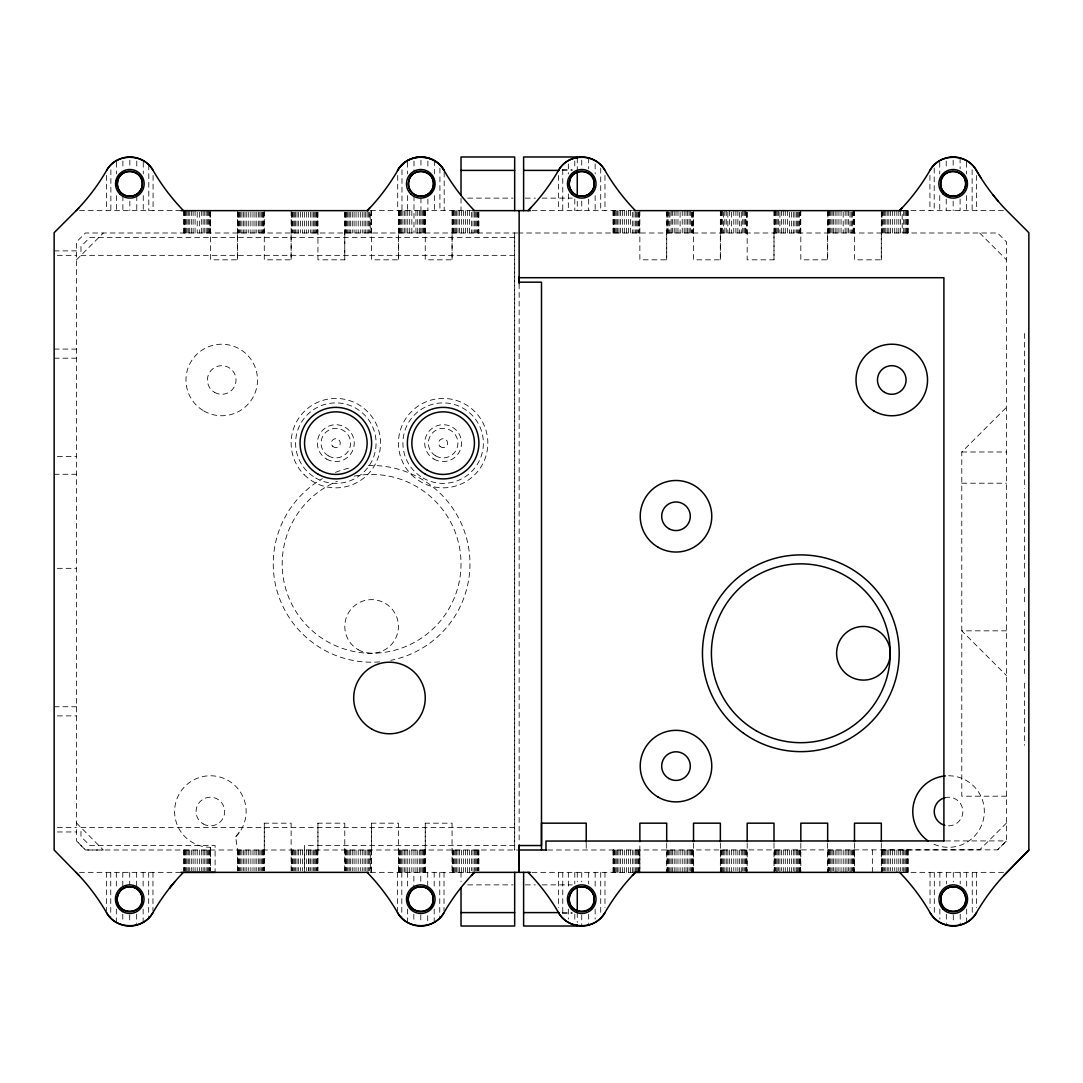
<?xml version="1.0" encoding="UTF-8"?>
<svg xmlns="http://www.w3.org/2000/svg" width="1083" height="1083" viewBox="0 0 1083 1083"><rect width="100%" height="100%" fill="white"/><g stroke="black" fill="none" stroke-linecap="round" stroke-linejoin="round"><path stroke-width="0.75" stroke-dasharray="5 3.75" d="M210.616 210.643L210.643 259.825L237.461 259.825L237.475 232.994M264.279 850.006L264.293 823.175L291.124 823.175L291.124 870.759M264.266 210.643L264.293 259.825L291.124 259.825L291.124 232.994M317.928 850.006L317.942 823.175L344.773 823.175L344.773 870.759M317.942 212.241L317.942 259.825L344.773 259.825L344.787 232.994M371.591 850.006L371.604 823.175L398.422 823.175L398.422 872.356M371.604 210.643L371.604 259.825L398.422 259.825L398.436 232.994M425.24 850.006L425.253 823.175L452.071 823.175L452.071 872.356M425.253 210.643L425.253 259.825L452.071 259.825L452.085 232.994M639.863 850.006L639.863 872.356L639.863 843.305M639.85 210.643L639.863 259.825L666.695 259.825L666.695 232.994M693.526 843.305L693.513 872.356M693.513 210.643L693.513 259.825L720.344 259.825L720.357 232.994M747.175 843.305L747.148 872.356M747.175 212.241L747.175 259.825L773.993 259.825L774.007 232.994M800.824 843.305L800.824 872.356M800.797 210.643L800.824 259.825L827.656 259.825L827.656 232.994M854.473 843.305L854.46 872.356M872.356 872.356L872.356 850.006M854.46 210.643L854.473 259.825L881.305 259.825L881.318 232.994M237.461 870.759L237.488 850.006L235.661 836.834L241.347 829.416M76.5 259.825L103.332 232.994M1006.5 796.195L961.785 796.195L961.785 451.99L1006.5 407.289M1006.5 823.012L979.668 849.844L881.318 850.006M547.646 850.006L997.551 849.844L1006.5 840.895L1006.5 241.942L997.551 232.994L519.15 232.994M562.185 169.503L572.244 169.503M562.185 170.397L572.244 170.397M467.721 198.121L512.99 198.121M525.296 198.121L535.354 198.121M542.055 198.121L572.244 198.121M79.573 210.643L180.59 210.643M471.809 210.643L370.196 210.643L370.264 232.994M531.997 210.643L632.486 210.643M1003.44 210.643L902.193 210.643L902.234 232.994M517.66 232.994L85.449 232.994L76.5 241.942L76.5 840.895L85.449 850.006L519.15 850.006M514.669 237.461L89.916 237.461L80.981 246.41L80.981 255.344L514.669 255.344M54.15 250.877L76.5 250.877M57.345 255.344L76.5 255.344M54.15 349.078L76.5 349.078M54.15 358.189L76.5 358.189M961.785 451.99L1006.5 451.99M57.345 456.552L76.5 456.552M54.15 474.273L76.5 474.273M961.785 483.208L1006.5 483.208M57.345 568.331L76.5 568.331M1006.5 630.834L961.785 630.834L1006.5 675.548M54.15 706.766L76.5 706.766M57.345 715.877L76.5 715.877M57.345 827.48L76.5 827.48M514.669 827.642L80.981 827.493L80.981 836.59L89.916 845.539L215.097 845.539L215.084 872.356M57.345 831.961L76.5 831.961M945.594 840.922L1006.5 840.909L997.551 849.844M514.669 845.539L304.526 845.539L304.526 870.759M79.452 872.356L180.468 872.356M471.795 872.356L370.332 872.356L370.264 850.006M531.997 872.356L632.486 872.356M902.288 872.356L1004.022 872.356M467.721 884.879L512.99 884.879M525.296 884.879L535.354 884.879M542.055 884.879L572.244 884.879M562.185 912.603L572.244 912.603M562.185 913.497L572.244 913.497M979.668 232.994L1006.5 259.825M76.5 823.012L103.332 850.006L85.476 849.979L76.5 840.895M235.661 836.834A35.766 35.766 0 0 0 228.256 780.559A35.766 35.766 0 0 0 175.825 802.273A35.766 35.766 0 0 0 210.373 847.299L210.643 870.759M210.373 847.299L210.63 850.006M1024.383 333.456L1024.383 371.442M1024.383 377.534L1024.383 441.796M1024.383 444.626L1024.383 488.528M1024.383 493.212L1024.383 577.997M1024.383 588.313L1024.383 601.755M1024.383 611.597L1024.383 650.653M1024.383 660.089L1024.383 673.531M1024.383 683.211L1024.383 745.307M976.514 872.356L976.514 907.568M976.392 175.432L976.392 210.643M972.25 872.356L972.25 913.253M972.128 169.747L972.128 210.643M966.577 162.247L966.577 173.93M966.577 195.617L966.577 210.643M966.686 872.356L966.686 889.048M966.686 909.07L966.686 922.418M960.215 872.356L960.215 883.918M960.215 914.187L960.215 925.099M960.107 157.901L960.107 168.813M960.107 199.082L960.107 210.643M953.284 872.356L953.284 881.9M953.284 914.891L953.284 922.838M953.162 160.162L953.162 168.109M953.162 201.1L953.162 210.643M946.217 161.015L946.217 168.813M946.217 199.082L946.217 210.643M946.339 872.356L946.339 883.918M946.339 914.187L946.339 923.542M939.746 162.247L939.746 173.93M939.746 195.617L939.746 210.643M939.868 872.356L939.868 887.383M939.868 909.07L939.868 919.088M934.304 872.356L934.304 914.891M934.196 168.109L934.196 210.643M930.04 872.356L930.04 907.568M929.931 175.432L929.931 210.643M908.136 210.643L908.109 232.994M908.109 850.006L908.136 872.356M907.879 210.643L907.879 232.994M907.879 850.006L907.879 872.356M907.446 210.643L907.446 232.994M907.446 850.006L907.446 872.356M906.796 210.643L906.796 232.994M906.796 850.006L906.796 872.356M905.957 210.643L905.957 232.994M905.957 850.006L905.957 872.356M904.901 210.643L904.901 232.994M904.901 850.006L904.901 872.356M903.669 210.643L903.669 232.994M903.669 850.006L903.669 872.356M902.234 850.006L902.234 870.759M900.609 210.643L900.609 232.994M900.609 850.006L900.609 870.759M898.809 210.643L898.809 232.994M898.809 850.006L898.809 870.759M896.846 210.643L896.846 232.994M896.846 850.006L896.846 872.356M894.72 210.643L894.72 232.994M894.72 850.006L894.72 870.759M892.582 210.643L892.582 232.994M892.582 850.006L892.582 870.759M890.619 210.643L890.619 232.994M890.619 850.006L890.619 870.759M888.818 210.643L888.818 232.994M888.818 850.006L888.818 870.759M887.207 210.643L887.207 232.994M887.207 850.006L887.207 870.759M885.772 210.643L885.772 232.994M885.772 850.006L885.772 870.759M884.527 210.643L884.527 232.994M884.527 850.006L884.527 870.759M883.484 210.643L883.484 232.994M883.484 850.006L883.484 870.759M882.631 210.643L882.631 232.994M882.631 850.006L882.631 872.356M881.995 212.241L881.995 232.994M881.995 850.006L881.995 870.759M881.548 210.643L881.548 232.994M881.548 850.006L881.548 872.356M881.305 212.241L881.305 259.825M881.318 843.305L881.318 872.356M854.23 210.643L854.23 232.994M854.23 850.006L854.23 872.356M853.797 210.643L853.797 232.994M853.797 850.006L853.797 872.356M853.147 210.643L853.147 232.994M853.147 850.006L853.147 872.356M852.307 212.241L852.307 232.994M852.307 850.006L852.307 870.759M851.252 212.241L851.252 232.994M851.252 850.006L851.252 872.356M850.006 212.241L850.006 232.994M850.006 850.006L850.006 872.356M848.571 210.643L848.571 232.994M848.571 850.006L848.571 870.759M846.96 210.643L846.96 232.994M846.96 850.006L846.96 872.356M845.16 210.643L845.16 232.994M845.16 850.006L845.16 872.356M843.197 212.241L843.197 232.994M843.197 850.006L843.197 872.356M841.058 210.643L841.058 232.994M841.058 850.006L841.058 872.356M838.932 210.643L838.932 232.994M838.932 850.006L838.932 870.759M836.969 210.643L836.969 232.994M836.969 850.006L836.969 872.356M835.169 210.643L835.169 232.994M835.169 850.006L835.169 872.356M833.544 210.643L833.544 232.994M833.544 850.006L833.544 870.759M832.123 210.643L832.123 232.994M832.123 850.006L832.123 870.759M830.878 210.643L830.878 232.994M830.878 850.006L830.878 872.356M829.822 210.643L829.822 232.994M829.822 850.006L829.822 870.759M828.982 210.643L828.982 232.994M828.982 850.006L828.982 870.759M828.333 210.643L828.333 232.994M828.333 850.006L828.333 872.356M827.899 212.241L827.899 232.994M827.899 850.006L827.899 872.356M827.669 210.643L827.656 259.825M827.656 843.305L827.656 872.356M800.581 210.643L800.581 232.994M800.581 850.006L800.581 872.356M800.134 210.643L800.134 232.994M800.134 850.006L800.134 872.356M799.498 212.241L799.498 232.994M799.498 850.006L799.498 872.356M798.645 212.241L798.645 232.994M798.645 850.006L798.645 872.356M797.602 212.241L797.602 232.994M797.602 850.006L797.602 872.356M796.357 212.241L796.357 232.994M796.357 850.006L796.357 872.356M794.922 212.241L794.922 232.994M794.922 850.006L794.922 872.356M793.311 212.241L793.311 232.994M793.311 850.006L793.311 870.759M791.511 212.241L791.511 232.994M791.511 850.006L791.511 872.356M789.548 212.241L789.548 232.994M789.548 850.006L789.548 872.356M787.409 210.643L787.409 232.994M787.409 850.006L787.409 872.356M785.283 210.643L785.283 232.994M785.283 850.006L785.283 872.356M783.307 210.643L783.307 232.994M783.307 850.006L783.307 872.356M781.52 210.643L781.52 232.994M781.52 850.006L781.52 870.759M779.895 212.241L779.895 232.994M779.895 850.006L779.895 872.356M778.46 210.643L778.46 232.994M778.46 850.006L778.46 870.759M777.215 210.643L777.215 232.994M777.215 850.006L777.215 872.356M776.173 210.643L776.173 232.994M776.173 850.006L776.173 872.356M775.32 210.643L775.32 232.994M775.32 850.006L775.32 870.759M774.683 210.643L774.683 232.994M774.683 850.006L774.683 872.356M774.25 210.643L774.25 232.994M774.25 850.006L774.25 872.356M774.02 210.643L773.993 259.825M774.007 843.305L774.02 872.356M746.918 212.241L746.918 232.994M746.918 850.006L746.918 870.759M746.485 212.241L746.485 232.994M746.485 850.006L746.485 872.356M745.835 210.643L745.835 232.994M745.835 850.006L745.835 872.356M744.996 210.643L744.996 232.994M744.996 850.006L744.996 870.759M743.953 210.643L743.953 232.994M743.953 850.006L743.953 870.759M742.708 210.643L742.708 232.994M742.708 850.006L742.708 870.759M741.273 212.241L741.273 232.994M741.273 850.006L741.273 872.356M739.648 212.241L739.648 232.994M739.648 850.006L739.648 872.356M737.861 210.643L737.861 232.994M737.861 850.006L737.861 870.759M735.885 210.643L735.885 232.994M735.885 850.006L735.885 870.759M733.76 210.643L733.76 232.994M733.76 850.006L733.76 870.759M731.621 212.241L731.621 232.994M731.621 850.006L731.621 872.356M729.658 210.643L729.658 232.994M729.658 850.006L729.658 872.356M727.857 212.241L727.857 232.994M727.857 850.006L727.857 872.356M726.246 210.643L726.246 232.994M726.246 850.006L726.246 872.356M724.811 210.643L724.811 232.994M724.811 850.006L724.811 872.356M723.566 212.241L723.566 232.994M723.566 850.006L723.566 872.356M722.523 210.643L722.523 232.994M722.523 850.006L722.523 872.356M721.671 210.643L721.671 232.994M721.671 850.006L721.671 872.356M721.034 210.643L721.034 232.994M721.034 850.006L721.034 872.356M720.588 210.643L720.588 232.994M720.588 850.006L720.588 872.356M720.344 210.643L720.344 259.825M720.357 843.305L720.344 872.356M693.269 212.241L693.269 232.994M693.269 850.006L693.269 872.356M692.836 212.241L692.836 232.994M692.836 850.006L692.836 872.356M692.186 212.241L692.186 232.994M692.186 850.006L692.186 872.356M691.347 212.241L691.347 232.994M691.347 850.006L691.347 872.356M690.291 210.643L690.291 232.994M690.291 850.006L690.291 870.759M689.045 210.643L689.045 232.994M689.045 850.006L689.045 870.759M687.624 210.643L687.624 232.994M687.624 850.006L687.624 872.356M685.999 210.643L685.999 232.994M685.999 850.006L685.999 872.356M684.199 210.643L684.199 232.994M684.199 850.006L684.199 872.356M682.236 210.643L682.236 232.994M682.236 850.006L682.236 872.356M680.11 212.241L680.11 232.994M680.11 850.006L680.11 872.356M677.972 210.643L677.972 232.994M677.972 850.006L677.972 872.356M676.009 210.643L676.009 232.994M676.009 850.006L676.009 872.356M674.208 210.643L674.208 232.994M674.208 850.006L674.208 872.356M672.597 210.643L672.597 232.994M672.597 850.006L672.597 872.356M671.162 210.643L671.162 232.994M671.162 850.006L671.162 872.356M669.917 212.241L669.917 232.994M669.917 850.006L669.917 872.356M668.861 212.241L668.861 232.994M668.861 850.006L668.861 872.356M668.021 210.643L668.021 232.994M668.021 850.006L668.021 872.356M667.372 212.241L667.372 232.994M667.372 850.006L667.372 872.356M666.938 210.643L666.938 232.994M666.938 850.006L666.938 872.356M666.708 212.241L666.695 259.825M666.695 843.305L666.708 872.356M639.62 212.241L639.62 232.994M639.62 850.006L639.62 872.356M639.173 212.241L639.173 232.994M639.173 850.006L639.173 872.356M638.537 212.241L638.537 232.994M638.537 850.006L638.537 872.356M637.684 212.241L637.684 232.994M637.684 850.006L637.684 872.356M636.642 212.241L636.642 232.994M636.642 850.006L636.642 872.356M635.396 212.241L635.396 232.994M635.396 850.006L635.396 872.356M633.961 212.241L633.961 232.994M633.961 850.006L633.961 872.356M632.35 212.241L632.35 232.994M632.35 850.006L632.35 872.356M630.55 210.643L630.55 232.994M630.55 850.006L630.55 872.356M628.587 210.643L628.587 232.994M628.587 850.006L628.587 872.356M626.448 210.643L626.448 232.994M626.448 850.006L626.448 872.356M624.322 210.643L624.322 232.994M624.322 850.006L624.322 872.356M622.359 210.643L622.359 232.994M622.359 850.006L622.359 872.356M620.559 210.643L620.559 232.994M620.559 850.006L620.559 872.356M618.934 210.643L618.934 232.994M618.934 850.006L618.934 872.356M617.5 210.643L617.5 232.994M617.5 850.006L617.5 872.356M616.268 210.643L616.268 232.994M616.268 850.006L616.268 872.356M615.212 210.643L615.212 232.994M615.212 850.006L615.212 872.356M614.372 210.643L614.372 232.994M614.372 850.006L614.372 872.356M613.723 210.643L613.723 232.994M613.723 850.006L613.723 872.356M613.289 210.643L613.289 232.994M613.289 850.006L613.289 872.356M613.032 210.643L613.059 232.994M613.032 850.006L613.059 872.356M604.977 175.432L604.977 210.643M604.977 872.356L604.977 907.568M600.713 168.109L600.713 210.643M600.713 872.356L600.713 914.891M595.149 163.912L595.149 173.93M595.149 195.617L595.149 210.643M595.149 872.356L595.149 887.383M595.149 909.07L595.149 919.088M588.678 157.901L588.678 168.813M588.678 199.082L588.678 210.643M588.678 872.356L588.678 883.918M588.678 914.187L588.678 923.542M586.214 843.305L586.214 850.006M581.733 160.162L581.733 168.109M581.733 201.1L581.733 210.643M581.733 872.356L581.733 881.9M581.733 914.891L581.733 926.019M577.266 157.901L577.266 170.397M577.266 201.303L577.266 210.643M577.266 872.356L577.266 881.697M577.266 912.603L577.266 922.418M574.802 161.015L574.802 168.813M574.802 199.082L574.802 210.643M574.802 872.356L574.802 883.918M574.802 914.187L574.802 921.985M568.331 163.912L568.331 173.93M568.331 193.952L568.331 210.643M568.331 872.356L568.331 889.048M568.331 909.07L568.331 919.088M562.767 169.747L562.767 210.643M562.767 872.356L562.767 913.253M558.503 175.432L558.503 210.643M558.503 872.356L558.503 907.568M519.15 283.705L519.15 843.657M478.889 212.241L478.903 232.994M478.903 850.006L478.889 870.759M478.659 212.241L478.659 232.994M478.659 850.006L478.659 870.759M478.212 212.241L478.212 232.994M478.212 850.006L478.212 870.759M477.576 212.241L477.576 232.994M477.576 850.006L477.576 870.759M476.723 212.241L476.723 232.994M476.723 850.006L476.723 870.759M475.681 212.241L475.681 232.994M475.681 850.006L475.681 870.759M474.435 212.241L474.435 232.994M474.435 850.006L474.435 870.759M473 212.241L473 232.994M473 850.006L473 870.759M471.389 212.241L471.389 232.994M471.389 850.006L471.389 870.759M469.589 210.643L469.589 232.994M469.589 850.006L469.589 872.356M467.626 210.643L467.626 232.994M467.626 850.006L467.626 872.356M465.487 210.643L465.487 232.994M465.487 850.006L465.487 872.356M463.362 210.643L463.362 232.994M463.362 850.006L463.362 872.356M461.399 210.643L461.399 232.994M461.399 850.006L461.399 872.356M461.02 198.081L461.02 210.643M461.02 872.356L461.02 881.697M459.598 210.643L459.598 232.994M459.598 850.006L459.598 872.356M457.974 210.643L457.974 232.994M457.974 850.006L457.974 872.356M456.539 210.643L456.539 232.994M456.539 850.006L456.539 872.356M455.307 210.643L455.307 232.994M455.307 850.006L455.307 872.356M454.251 210.643L454.251 232.994M454.251 850.006L454.251 872.356M453.411 210.643L453.411 232.994M453.411 850.006L453.411 872.356M452.762 210.643L452.762 232.994M452.762 850.006L452.762 872.356M452.328 210.643L452.328 232.994M452.328 850.006L452.328 872.356M452.071 210.643L452.071 259.825M444.179 172.075L444.179 210.643M444.016 872.356L444.016 910.925M439.915 168.109L439.915 210.643M439.752 872.356L439.752 918.154M434.364 160.582L434.364 173.93M434.364 195.617L434.364 210.643M434.188 872.356L434.188 887.383M434.188 909.07L434.188 922.418M427.893 161.015L427.893 168.813M427.893 199.082L427.893 210.643M427.717 872.356L427.717 887.221M427.717 915.744L427.717 923.542M425.253 823.175L425.253 872.356M424.996 210.643L424.996 232.994M424.996 850.006L424.996 872.356M424.563 210.643L424.563 232.994M424.563 850.006L424.563 872.356M423.927 210.643L423.927 232.994M423.927 850.006L423.927 872.356M423.074 210.643L423.074 232.994M423.074 850.006L423.074 872.356M422.032 210.643L422.032 232.994M422.032 850.006L422.032 872.356M420.949 160.162L420.949 168.109M420.949 197.918L420.949 210.643M420.786 210.643L420.786 232.994M420.786 850.006L420.786 885.082M420.786 914.891L420.786 922.838M419.351 210.643L419.351 232.994M419.351 850.006L419.351 872.356M417.727 210.643L417.727 232.994M417.727 850.006L417.727 872.356M415.94 210.643L415.94 232.994M415.94 850.006L415.94 872.356M414.004 161.015L414.004 171.94M414.004 195.779L413.963 232.994M413.963 850.006L413.841 887.221M413.841 914.187L413.841 921.985M411.838 210.643L411.838 232.994M411.838 850.006L411.838 872.356M409.712 210.643L409.712 232.994M409.712 850.006L409.712 872.356M407.736 210.643L407.736 232.994M407.736 850.006L407.736 872.356M407.533 162.247L407.533 173.93M407.533 195.617L407.533 210.643M407.37 872.356L407.37 889.048M407.37 909.07L407.37 922.418M405.949 210.643L405.949 232.994M405.949 850.006L405.949 872.356M404.325 210.643L404.325 232.994M404.325 850.006L404.325 872.356M402.89 210.643L402.89 232.994M402.89 850.006L402.89 872.356M401.983 169.747L401.983 210.643M401.807 872.356L401.807 916.516M401.644 210.643L401.644 232.994M401.644 850.006L401.644 872.356M400.602 210.643L400.602 232.994M400.602 850.006L400.602 872.356M399.749 210.643L399.749 232.994M399.749 850.006L399.749 872.356M399.113 210.643L399.113 232.994M399.113 850.006L399.113 872.356M398.679 210.643L398.679 232.994M398.679 850.006L398.679 872.356M398.422 210.643L398.422 259.825M397.718 175.432L397.718 210.643M397.542 872.356L397.542 910.925M371.604 823.175L371.604 872.356M371.347 210.643L371.347 232.994M371.347 850.006L371.347 872.356M370.914 210.643L370.914 232.994M370.914 850.006L370.914 872.356M369.425 212.241L369.425 232.994M369.425 850.006L369.425 870.759M368.369 212.241L368.369 232.994M368.369 850.006L368.369 870.759M367.137 212.241L367.137 232.994M367.137 850.006L367.137 870.759M365.702 212.241L365.702 232.994M365.702 850.006L365.702 870.759M364.078 212.241L364.078 232.994M364.078 850.006L364.078 870.759M362.277 212.241L362.277 232.994M362.277 850.006L362.277 870.759M360.314 212.241L360.314 232.994M360.314 850.006L360.314 870.759M358.189 212.241L358.189 232.994M358.189 850.006L358.189 870.759M356.05 212.241L356.05 232.994M356.05 850.006L356.05 870.759M354.087 212.241L354.087 232.994M354.087 850.006L354.087 870.759M352.286 212.241L352.286 232.994M352.286 850.006L352.286 870.759M350.675 212.241L350.675 232.994M350.675 850.006L350.675 870.759M349.24 212.241L349.24 232.994M349.24 850.006L349.24 870.759M347.995 212.241L347.995 232.994M347.995 850.006L347.995 870.759M346.953 212.241L346.953 232.994M346.953 850.006L346.953 870.759M346.1 212.241L346.1 232.994M346.1 850.006L346.1 870.759M345.463 212.241L345.463 232.994M345.463 850.006L345.463 870.759M345.017 212.241L345.017 232.994M345.017 850.006L345.017 870.759M344.787 212.241L344.773 259.825M317.942 823.175L317.942 870.759M317.698 212.241L317.698 232.994M317.698 850.006L317.698 870.759M317.265 212.241L317.265 232.994M317.265 850.006L317.265 870.759M316.615 212.241L316.615 232.994M316.615 850.006L316.615 870.759M315.762 212.241L315.762 232.994M315.762 850.006L315.762 870.759M314.72 212.241L314.72 232.994M314.72 850.006L314.72 870.759M313.474 212.241L313.474 232.994M313.474 850.006L313.474 870.759M312.039 212.241L312.039 232.994M312.039 850.006L312.039 870.759M310.428 212.241L310.428 232.994M310.428 850.006L310.428 870.759M308.993 850.006L309.007 870.759M308.628 212.241L308.628 232.994M308.628 850.006L308.628 870.759M306.665 212.241L306.665 232.994M306.665 850.006L306.665 870.759M304.526 212.241L304.526 232.994M304.499 850.006L304.499 872.356M302.401 212.241L302.401 232.994M302.401 850.006L302.401 870.759M300.438 212.241L300.438 232.994M300.438 850.006L300.438 870.759M298.637 212.241L298.637 232.994M298.637 850.006L298.637 870.759M297.013 212.241L297.013 232.994M297.013 850.006L297.013 870.759M295.591 212.241L295.591 232.994M295.591 850.006L295.591 870.759M294.346 212.241L294.346 232.994M294.346 850.006L294.346 870.759M293.29 212.241L293.29 232.994M293.29 850.006L293.29 870.759M292.451 212.241L292.451 232.994M292.451 850.006L292.451 870.759M291.801 212.241L291.801 232.994M291.801 850.006L291.801 870.759M291.368 212.241L291.368 232.994M291.368 850.006L291.368 870.759M291.137 210.643L291.124 259.825M264.293 823.175L264.266 870.759M264.049 212.241L264.049 232.994M264.049 850.006L264.049 870.759M263.602 212.241L263.602 232.994M263.602 850.006L263.602 870.759M262.966 212.241L262.966 232.994M262.966 850.006L262.966 870.759M262.113 212.241L262.113 232.994M262.113 850.006L262.113 870.759M261.071 212.241L261.071 232.994M261.071 850.006L261.071 870.759M259.825 212.241L259.825 232.994M259.825 850.006L259.825 870.759M258.39 212.241L258.39 232.994M258.39 850.006L258.39 870.759M256.779 212.241L256.779 232.994M256.779 850.006L256.779 870.759M254.979 212.241L254.979 232.994M254.979 850.006L254.979 870.759M253.002 212.241L253.002 232.994M253.002 850.006L253.002 870.759M250.877 212.241L250.877 232.994M250.877 850.006L250.877 870.759M248.752 212.241L248.752 232.994M248.752 850.006L248.752 870.759M246.775 212.241L246.775 232.994M246.775 850.006L246.775 870.759M244.988 212.241L244.988 232.994M244.988 850.006L244.988 870.759M243.364 212.241L243.364 232.994M243.364 850.006L243.364 870.759M241.929 212.241L241.929 232.994M241.929 850.006L241.929 870.759M240.683 212.241L240.683 232.994M240.683 850.006L240.683 870.759M239.641 212.241L239.641 232.994M239.641 850.006L239.641 870.759M238.788 212.241L238.788 232.994M238.788 850.006L238.788 870.759M238.152 212.241L238.152 232.994M238.152 850.006L238.152 870.759M237.719 212.241L237.719 232.994M237.719 850.006L237.719 870.759M237.461 210.643L237.461 259.825M210.386 212.241L210.386 232.994M210.386 850.006L210.386 870.759M209.953 212.241L209.953 232.994M209.953 850.006L209.953 870.759M209.303 210.643L209.303 232.994M209.303 850.006L209.303 870.759M208.464 210.643L208.464 232.994M208.464 850.006L208.464 870.759M207.422 210.643L207.422 232.994M207.422 850.006L207.422 870.759M206.176 210.643L206.176 232.994M206.176 850.006L206.176 870.759M204.741 210.643L204.741 232.994M204.741 850.006L204.741 870.759M203.117 210.643L203.117 232.994M203.117 850.006L203.117 870.759M201.33 210.643L201.33 232.994M201.33 850.006L201.33 870.759M199.353 212.241L199.353 232.994M199.353 850.006L199.353 870.759M197.228 212.241L197.228 232.994M197.228 850.006L197.228 870.759M195.089 210.643L195.089 232.994M195.089 850.006L195.089 870.759M193.126 210.643L193.126 232.994M193.126 850.006L193.126 870.759M191.325 210.643L191.325 232.994M191.325 850.006L191.325 870.759M189.715 210.643L189.715 232.994M189.715 850.006L189.715 870.759M188.28 210.643L188.28 232.994M188.28 850.006L188.28 870.759M187.034 210.643L187.034 232.994M187.034 850.006L187.034 870.759M185.992 210.643L185.992 232.994M185.992 850.006L185.992 870.759M185.139 210.643L185.139 232.994M185.139 850.006L185.139 870.759M184.503 210.643L184.503 232.994M184.503 850.006L184.503 870.759M184.056 210.643L184.056 232.994M184.056 850.006L184.056 870.759M183.812 210.643L183.826 232.994M183.812 850.006L183.826 870.759M153.069 175.432L153.069 210.643M152.96 872.356L152.96 910.925M148.804 164.846L148.804 210.643M148.696 872.356L148.696 918.154M143.254 162.247L143.254 173.93M143.254 195.617L143.254 210.643M143.132 872.356L143.132 887.383M143.132 909.07L143.132 922.418M136.783 161.015L136.783 168.813M136.783 195.779L136.783 210.643M136.661 872.356L136.661 887.221M136.661 914.187L136.661 923.542M129.838 160.162L129.838 168.109M129.838 201.1L129.838 210.643M129.716 872.356L129.716 885.082M129.716 914.891L129.716 922.838M122.893 161.015L122.893 168.813M122.893 195.779L122.893 210.643M122.785 872.356L122.785 887.221M122.785 914.187L122.785 921.985M116.422 162.247L116.422 173.93M116.422 195.617L116.422 210.643M116.314 872.356L116.314 889.048M116.314 909.07L116.314 922.418M110.872 169.747L110.872 210.643M110.75 872.356L110.75 916.516M106.608 175.432L106.608 210.643M106.486 872.356L106.486 910.925M368.382 465.541A98.363 98.363 0 0 1 469.318 552.614A98.363 98.363 0 0 1 390.787 660.332M379.632 661.889A98.363 98.363 0 0 1 322.423 478.672M335.446 472.378A98.363 98.363 0 0 1 350.838 467.707M354.155 476.154A89.429 89.429 0 0 1 457.974 587A89.429 89.429 0 0 1 312.635 631.091A89.429 89.429 0 0 1 337.382 481.245M944.85 797.711A14.309 14.309 0 0 1 962.855 811.533A14.309 14.309 0 0 1 944.85 825.354M948.546 775.766A35.766 35.766 0 0 1 983.296 820.048A35.766 35.766 0 0 1 932.03 843.264M514.669 232.994L514.669 850.006L514.669 232.994M326.619 459.084A18.425 18.425 0 0 0 354.249 443.137A18.425 18.425 0 0 0 326.619 427.176A18.425 18.425 0 0 0 326.619 459.084M328.447 455.916A14.756 14.756 0 0 0 350.581 443.137A14.756 14.756 0 0 0 328.447 430.357A14.756 14.756 0 0 0 328.447 455.916M315.708 477.982A40.233 40.233 0 0 0 376.072 443.137A40.233 40.233 0 0 0 315.708 408.291A40.233 40.233 0 0 0 315.708 477.982M304.215 474.747A44.714 44.714 0 0 0 379.023 454.711A44.714 44.714 0 0 0 324.264 399.952A44.714 44.714 0 0 0 304.215 474.747M332.671 446.291A4.467 4.467 0 0 0 340.143 444.287A4.467 4.467 0 0 0 334.674 438.818A4.467 4.467 0 0 0 332.671 446.291M433.931 459.084A18.425 18.425 0 0 0 461.561 443.137A18.425 18.425 0 0 0 433.931 427.176A18.425 18.425 0 0 0 433.931 459.084M435.759 455.916A14.756 14.756 0 0 0 457.892 443.137A14.756 14.756 0 0 0 435.759 430.357A14.756 14.756 0 0 0 435.759 455.916M423.02 477.982A40.233 40.233 0 0 0 483.37 443.137A40.233 40.233 0 0 0 423.02 408.291A40.233 40.233 0 0 0 423.02 477.982M411.526 474.747A44.714 44.714 0 0 0 486.321 454.711A44.714 44.714 0 0 0 431.562 399.952A44.714 44.714 0 0 0 411.526 474.747M439.969 446.291A4.467 4.467 0 0 0 447.455 444.287A4.467 4.467 0 0 0 441.972 438.818A4.467 4.467 0 0 0 439.969 446.291M203.211 823.933A14.309 14.309 0 0 0 224.682 811.533A14.309 14.309 0 0 0 203.211 799.146A14.309 14.309 0 0 0 203.211 823.933M203.848 410.958A35.766 35.766 0 0 0 257.497 379.984A35.766 35.766 0 0 0 203.848 349.01A35.766 35.766 0 0 0 203.848 410.958M358.189 649.678A26.831 26.831 0 0 0 398.422 626.448A26.831 26.831 0 0 0 358.189 603.217A26.831 26.831 0 0 0 358.189 649.678M214.569 392.371A14.309 14.309 0 0 0 236.04 379.984A14.309 14.309 0 0 0 214.569 367.597A14.309 14.309 0 0 0 214.569 392.371"/><path stroke-width="1.5" d="M519.15 210.643L519.15 282.176L541.5 282.176L541.5 845.539L519.136 845.539L519.136 872.356L519.15 844.93M639.863 841.626L639.877 823.175L666.695 823.175L666.695 841.626M693.526 841.626L693.526 823.175L720.357 823.175L720.357 841.626M747.175 841.626L747.175 823.175L774.007 823.175L774.007 841.626M800.824 841.626L800.838 823.175L827.656 823.175L827.656 841.626M854.473 841.626L854.487 823.175L881.318 823.175L881.318 841.626M78.978 875.416L54.15 850.047L54.15 232.669L76.189 210.643A204.389 204.389 0 0 0 106.608 170.397C116.003 152.933 143.673 152.933 153.069 170.397A204.389 204.389 0 0 0 183.501 210.643M397.718 170.397C407.113 152.933 434.784 152.933 444.179 170.397A26.831 26.831 0 0 0 397.718 170.397A204.389 204.389 0 0 1 367.299 210.643M530.995 207.584L528.084 210.643A204.389 204.389 0 0 0 558.503 170.397C567.898 152.933 595.582 152.933 604.977 170.397A204.389 204.389 0 0 0 635.396 210.643M215.097 872.356L183.379 872.356A204.389 204.389 0 0 0 152.96 912.603C143.552 930.067 115.881 930.067 106.486 912.603A204.389 204.389 0 0 0 76.067 872.356M902.41 207.584L899.499 210.643A204.389 204.389 0 0 0 929.931 170.397C939.327 152.933 966.997 152.933 976.392 170.397A204.389 204.389 0 0 0 1006.811 210.643L1028.85 232.683L1028.85 850.047L1004.022 875.416M471.525 875.416L474.435 872.356A204.389 204.389 0 0 0 444.016 912.603C434.621 930.067 406.951 930.067 397.542 912.603A204.389 204.389 0 0 0 367.123 872.356M639.863 872.356L635.396 872.356A204.389 204.389 0 0 0 604.977 912.603C595.582 930.067 567.898 930.067 558.503 912.603A204.389 204.389 0 0 0 528.084 872.356M1028.85 850.047L1006.933 872.356A204.389 204.389 0 0 0 976.514 912.603C967.119 930.067 939.448 930.067 930.04 912.603A204.389 204.389 0 0 0 899.621 872.356M172.143 884.919L169.489 888.209L174.85 881.697M76.189 210.643L79.1 207.584M367.123 210.643L370.034 207.584M632.486 875.416L635.396 872.356M461.02 170.397L514.669 170.397M523.617 170.397L558.828 170.397M181.01 210.643L368.68 210.643M472.757 210.643L530.318 210.643M633.893 210.643L902.234 210.643M519.15 277.708L943.902 277.708L943.902 840.922M944.078 840.922L545.967 841.058L545.967 850.006M519.136 850.006L546.468 850.006M180.915 872.356L368.64 872.356M472.757 872.356L530.318 872.356M633.921 872.356L902.288 872.356M461.02 912.603L514.669 912.603M523.617 912.603L558.828 912.603M998.282 201.303L992.935 194.791M980.751 177.612L976.392 170.397A26.831 26.831 0 0 0 929.931 170.397M966.577 180.604L966.577 185.613M586.214 842.046L586.214 823.175L541.5 823.175L541.5 850.006M577.266 157.901L577.266 156.981L523.617 156.981L523.617 210.643M577.266 171.425L577.266 196.199M577.266 886.801L577.266 911.575M577.266 925.099L577.266 926.019L523.617 926.019L523.617 872.356M519.15 276.95L519.15 283.705M514.669 210.643L514.669 156.981L461.02 156.981L461.02 194.791M514.669 872.356L514.669 926.019L461.02 926.019L461.02 888.209M116.422 180.604L116.422 185.613M604.977 912.603A26.831 26.831 0 0 1 558.503 912.603M976.514 912.603A26.831 26.831 0 0 1 930.04 912.603M558.503 170.397A26.831 26.831 0 0 1 604.977 170.397M397.542 170.397A26.831 26.831 0 0 1 444.016 170.397A204.389 204.389 0 0 0 474.435 210.643M444.016 912.603A26.831 26.831 0 0 1 397.542 912.603M152.96 912.603A26.831 26.831 0 0 1 106.486 912.603M106.608 170.397A26.831 26.831 0 0 1 153.069 170.397M944.85 825.354A14.309 14.309 0 0 1 944.85 797.711M928.036 840.841A35.766 35.766 0 0 1 945.445 775.902M117.749 180.577L117.316 183.812A38.501 21.633 -22.5 0 0 120.985 192.666C125.696 197.431 133.981 197.431 138.692 192.666A38.501 21.633 22.5 0 0 142.36 183.812C142.997 169.72 120.782 166.796 117.749 180.577M142.239 899.188C142.848 915.27 116.598 915.27 117.208 899.188A38.501 21.633 22.5 0 1 120.863 890.334C125.574 885.569 133.872 885.569 138.57 890.334A38.501 21.633 -22.5 0 1 142.239 899.188A12.522 12.522 0 0 1 123.462 910.031A12.522 12.522 0 0 1 123.462 888.344A12.522 12.522 0 0 1 142.239 899.188M408.86 180.577L408.426 183.812A38.501 21.633 -22.5 0 0 412.095 192.666C416.806 197.431 425.091 197.431 429.802 192.666A38.501 21.633 22.5 0 0 433.471 183.812C434.093 169.72 411.892 166.796 408.86 180.577M433.295 899.188C433.904 915.27 407.655 915.27 408.264 899.188A38.501 21.633 22.5 0 1 411.933 890.334C416.63 885.569 424.929 885.569 429.626 890.334A38.501 21.633 -22.5 0 1 433.295 899.188A12.522 12.522 0 0 1 414.518 910.031A12.522 12.522 0 0 1 414.518 888.344A12.522 12.522 0 0 1 433.295 899.188M569.644 180.577L569.225 183.812A38.501 21.633 -22.5 0 0 572.893 192.666C577.591 197.431 585.889 197.431 590.587 192.666A38.501 21.633 22.5 0 0 594.256 183.812C594.892 169.72 572.69 166.796 569.644 180.577M594.256 899.188C594.865 915.27 568.616 915.27 569.225 899.188A38.501 21.633 22.5 0 1 572.893 890.334C577.591 885.569 585.889 885.569 590.587 890.334A38.501 21.633 -22.5 0 1 594.256 899.188A12.522 12.522 0 0 1 575.479 910.031A12.522 12.522 0 0 1 575.479 888.344A12.522 12.522 0 0 1 594.256 899.188M941.073 180.577L940.64 183.812A38.501 21.633 -22.5 0 0 944.308 192.666C949.019 197.431 957.304 197.431 962.015 192.666A38.501 21.633 22.5 0 0 965.684 183.812C966.307 169.72 944.105 166.796 941.073 180.577M965.792 899.188C966.402 915.27 940.152 915.27 940.761 899.188A38.501 21.633 22.5 0 1 944.43 890.334C949.128 885.569 957.426 885.569 962.137 890.334A38.501 21.633 -22.5 0 1 965.792 899.188A12.522 12.522 0 0 1 947.016 910.031A12.522 12.522 0 0 1 947.016 888.344A12.522 12.522 0 0 1 965.792 899.188M319.417 469.778A31.299 31.299 0 0 0 367.11 444.03A31.299 31.299 0 0 0 320.961 415.601A31.299 31.299 0 0 0 319.417 469.778M426.729 469.778A31.299 31.299 0 0 0 474.422 444.03A31.299 31.299 0 0 0 428.259 415.601A31.299 31.299 0 0 0 426.729 469.778M571.621 909.3A14.309 14.309 0 0 0 595.555 902.897A14.309 14.309 0 0 0 578.038 885.366A14.309 14.309 0 0 0 571.621 909.3M943.158 909.3A14.309 14.309 0 0 0 967.092 902.897A14.309 14.309 0 0 0 949.574 885.366A14.309 14.309 0 0 0 943.158 909.3M943.036 193.925A14.309 14.309 0 0 0 966.984 187.521A14.309 14.309 0 0 0 949.453 169.99A14.309 14.309 0 0 0 943.036 193.925M571.621 193.925A14.309 14.309 0 0 0 595.555 187.508A14.309 14.309 0 0 0 578.038 169.99A14.309 14.309 0 0 0 571.621 193.925M410.66 909.3A14.309 14.309 0 0 0 434.594 902.884A14.309 14.309 0 0 0 417.077 885.366A14.309 14.309 0 0 0 410.66 909.3M410.66 193.925A14.309 14.309 0 0 0 434.594 187.508A14.309 14.309 0 0 0 417.077 169.99A14.309 14.309 0 0 0 410.66 193.925M371.591 728.967A35.766 35.766 0 0 0 425.253 697.994A35.766 35.766 0 0 0 371.591 667.006A35.766 35.766 0 0 0 371.591 728.967M317.942 474.11A35.766 35.766 0 0 0 371.604 443.137A35.766 35.766 0 0 0 317.942 412.163A35.766 35.766 0 0 0 317.942 474.11M425.253 474.11A35.766 35.766 0 0 0 478.903 443.137A35.766 35.766 0 0 0 425.253 412.163A35.766 35.766 0 0 0 425.253 474.11M122.569 911.575A14.309 14.309 0 0 0 144.025 899.188A14.309 14.309 0 0 0 122.569 886.801A14.309 14.309 0 0 0 122.569 911.575M119.726 193.925A14.309 14.309 0 0 0 143.66 187.508A14.309 14.309 0 0 0 126.142 169.99A14.309 14.309 0 0 0 119.726 193.925M120.985 192.666A12.522 12.522 0 0 0 141.927 187.048A12.522 12.522 0 0 0 126.603 171.723A12.522 12.522 0 0 0 120.985 192.666M414.694 194.656A12.522 12.522 0 0 0 433.471 183.812A12.522 12.522 0 0 0 414.694 172.969A12.522 12.522 0 0 0 414.694 194.656M572.893 192.666A12.522 12.522 0 0 0 593.836 187.048A12.522 12.522 0 0 0 578.498 171.723A12.522 12.522 0 0 0 572.893 192.666M946.894 194.656A12.522 12.522 0 0 0 965.684 183.812A12.522 12.522 0 0 0 946.894 172.969A12.522 12.522 0 0 0 946.894 194.656M756.11 730.714A89.429 89.429 0 0 0 890.24 653.279A26.831 26.831 0 0 0 850.006 630.049A26.831 26.831 0 0 0 850.006 676.509A26.831 26.831 0 0 0 890.24 653.279A89.429 89.429 0 0 0 756.11 575.831A89.429 89.429 0 0 0 756.11 730.714M743.534 733.232A98.363 98.363 0 0 0 898.714 662.918A98.363 98.363 0 0 0 760.225 563.674A98.363 98.363 0 0 0 743.534 733.232M668.834 528.653A14.309 14.309 0 0 0 690.304 516.266A14.309 14.309 0 0 0 668.834 503.879A14.309 14.309 0 0 0 668.834 528.653M658.112 547.24A35.766 35.766 0 0 0 711.761 516.266A35.766 35.766 0 0 0 658.112 485.292A35.766 35.766 0 0 0 658.112 547.24M658.112 797.088A35.766 35.766 0 0 0 711.761 766.114A35.766 35.766 0 0 0 658.112 735.127A35.766 35.766 0 0 0 658.112 797.088M873.886 410.958A35.766 35.766 0 0 0 927.535 379.984A35.766 35.766 0 0 0 873.886 349.01A35.766 35.766 0 0 0 873.886 410.958M668.834 778.501A14.309 14.309 0 0 0 690.304 766.114A14.309 14.309 0 0 0 668.834 753.714A14.309 14.309 0 0 0 668.834 778.501M884.608 392.371A14.309 14.309 0 0 0 906.078 379.984A14.309 14.309 0 0 0 884.608 367.597A14.309 14.309 0 0 0 884.608 392.371"/></g></svg>
